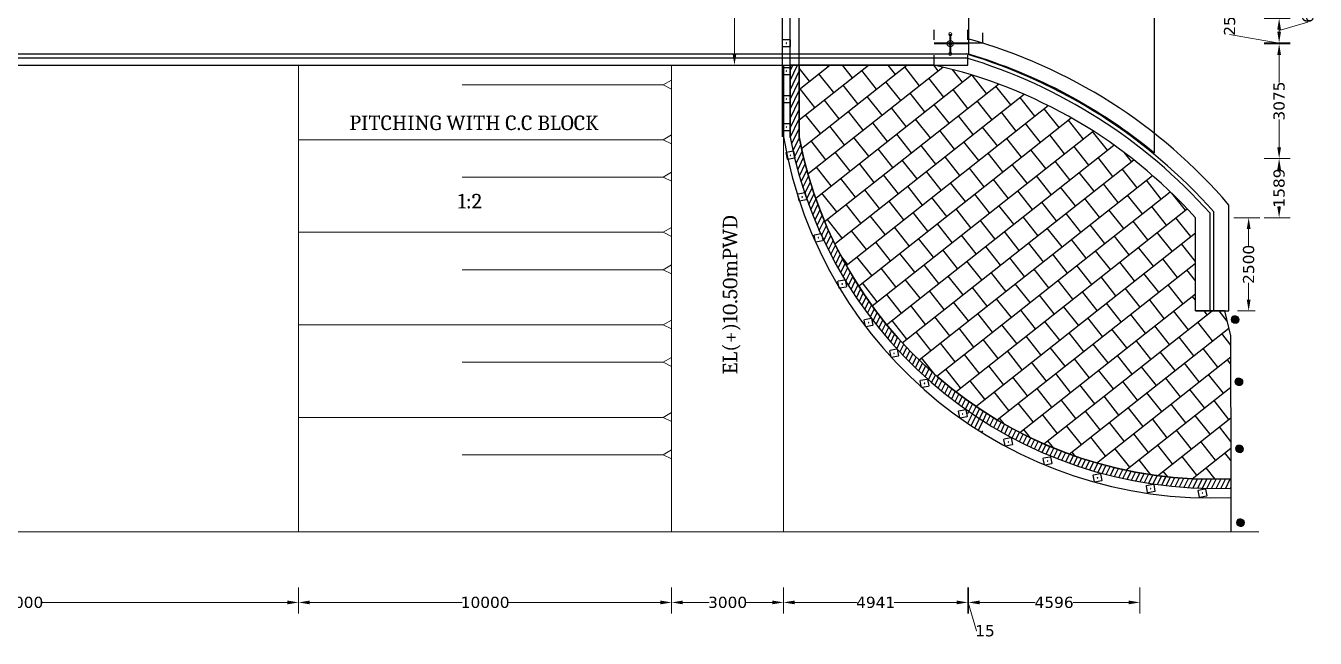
# Model space of a CAD drawing. Header units: millimetres. Extents: x 1475046 to 1606987, y -2702623 to -2509203.
# Drawn here: x 1518529 to 1553096, y -2607584 to -2591167 of the extents above; entities that cross this region are included whole.
import ezdxf

# ---------------------------------------------------------------- set-up
doc = ezdxf.new("R2010")
doc.units = ezdxf.units.MM
doc.header["$LTSCALE"] = 25
doc.header["$MEASUREMENT"] = 0
doc.header["$PDMODE"] = 3
for name, pattern in [('ACAD_ISO03W100', [30, 12, -18]), ('CENTER2', [1.125, 0.75, -0.125, 0.125, -0.125]), ('DASHED2', [0.375, 0.25, -0.125])]:
    doc.linetypes.add(name, pattern=pattern)
doc.layers.get('0').update_dxf_attribs({"lineweight": 13})
doc.layers.get('Defpoints').update_dxf_attribs({"color": 230, "lineweight": 9})
for name, color, linetype, lineweight in [('DIMEN', 8, 'Continuous', 9), ('grid', 114, 'CENTER2', 20), ('HAJ', 191, 'Continuous', 15), ('Line-1', 7, 'Continuous', 13)]:
    doc.layers.add(name, color=color, linetype=linetype, lineweight=lineweight)
for name, color, linetype in [('Hatch 1', 14, 'Continuous'), ('Precast Post', 8, 'DASHED2'), ('Slope', 14, 'Continuous'), ('SLOPEEARTH', 3, 'Continuous')]:
    doc.layers.add(name, color=color, linetype=linetype)
doc.styles.get("Standard").update_dxf_attribs({"font": 'swissl.ttf'})
doc.styles.add('swis lt cn bt', font='verdana.ttf')
doc.dimstyles.new('meter', dxfattribs={"dimtxt": 150, "dimasz": 5, "dimexe": 3, "dimexo": 4, "dimgap": 1, "dimtad": 1, "dimdec": 0, "dimzin": 0, "dimdsep": 46, "dimtxsty": 'swis lt cn bt', "dimblk": 'OBLIQUE', "dimcen": 3, "dimdle": 3, "dimclrd": 8, "dimclre": 8, "dimclrt": 7, "dimadec": 0, "dimazin": 0, "dimtfac": 1, "dimtdec": 0, "dimtofl": 0, "dimtmove": 1, "dimatfit": 2, "dimldrblk": 'OBLIQUE', "dimfxl": 1, "dimtolj": 1, "dimtzin": 0, "dimlwd": 9, "dimlwe": 9, "dimarcsym": 0})
pattern_1 = [(63.8670466, (883646.83, -291833.73), (-100.99962, 49.551254), [])]

# ---------------------------------------------------------------- blocks, each defined once
blk = doc.blocks.new('*D227')
at = {"layer": 'Defpoints', "color": 0, "ltscale": 100, "transparency": 16777216}
for p in [(1543007, -2581923), (1537527, -2592223), (1542197, -2592223)]:
    blk.add_point(p, dxfattribs=at)
at = {"layer": 'DIMEN', "color": 5, "linetype": 'DASHED2', "lineweight": 9, "ltscale": 100, "transparency": 16777216}
for p, q in [((1537552, -2581923), (1537524, -2581923)), ((1537552, -2592223), (1537524, -2592223))]:
    blk.add_line(p, q, dxfattribs=at)
at = {"layer": 'DIMEN', "color": 8, "lineweight": 9, "ltscale": 100, "transparency": 16777216}
for p, q in [((1537527, -2582223), (1537527, -2586458)), ((1537527, -2591923), (1537527, -2587688))]:
    blk.add_line(p, q, dxfattribs=at)
at = {"layer": 'DIMEN', "color": 8, "ltscale": 100, "transparency": 16777216}
for points in [[(1537477, -2582223), (1537577, -2582223), (1537527, -2581923)], [(1537477, -2591923), (1537577, -2591923), (1537527, -2592223)]]:
    blk.add_solid(points, dxfattribs=at)
at = {"layer": 'DIMEN', "color": 7, "ltscale": 100, "transparency": 16777216, "insert": (1537527, -2587073), "char_height": 300, "attachment_point": 5, "rotation": 90, "style": 'swis lt cn bt'}
blk.add_mtext('\\A1;10300', dxfattribs=at)
blk = doc.blocks.new('_Oblique')
at = {"color": 0, "linetype": 'ByBlock', "lineweight": -2}
blk.add_line((-0.5, -0.5), (0.5, 0.5), dxfattribs=at)
blk = doc.blocks.new('PCP-1')
at = {"linetype": 'Continuous', "ltscale": 5}
blk.add_lwpolyline([(-90, -100), (90, -100), (100, -90), (100, 90), (90, 100), (-90, 100), (-100, 90), (-100, -90)], close=True, dxfattribs=at)
at = {"layer": 'Precast Post', "ltscale": 10}
blk.add_circle((0, 0), 5.06, dxfattribs=at)
blk = doc.blocks.new('*U4')
at = {"layer": 'Precast Post', "ltscale": 10}
blk.add_blockref('PCP-1', (19, 1, 0), dxfattribs=at)
blk = doc.blocks.new('*D232')
at = {"layer": 'Defpoints', "color": 0, "ltscale": 100, "transparency": 16777216}
for p in [(1525843, -2605938), (1510843, -2606036), (1525843, -2606625)]:
    blk.add_point(p, dxfattribs=at)
at = {"layer": 'DIMEN', "color": 5, "lineweight": 9, "ltscale": 100, "transparency": 16777216}
for p, q in [((1510843, -2606225), (1510843, -2606925)), ((1525843, -2606225), (1525843, -2606925))]:
    blk.add_line(p, q, dxfattribs=at)
at = {"layer": 'DIMEN', "color": 8, "lineweight": 9, "ltscale": 100, "transparency": 16777216}
for p, q in [((1511143, -2606625), (1517728, -2606625)), ((1525543, -2606625), (1518958, -2606625))]:
    blk.add_line(p, q, dxfattribs=at)
at = {"layer": 'DIMEN', "color": 8, "ltscale": 100, "transparency": 16777216}
for points in [[(1511143, -2606575), (1511143, -2606675), (1510843, -2606625)], [(1525543, -2606575), (1525543, -2606675), (1525843, -2606625)]]:
    blk.add_solid(points, dxfattribs=at)
at = {"layer": 'DIMEN', "color": 7, "ltscale": 100, "transparency": 16777216, "insert": (1518343, -2606625), "char_height": 300, "attachment_point": 5, "style": 'swis lt cn bt'}
blk.add_mtext('\\A1;15000', dxfattribs=at)
blk = doc.blocks.new('*D233')
at = {"layer": 'Defpoints', "color": 0, "ltscale": 100, "transparency": 16777216}
for p in [(1525843, -2605938), (1535843, -2605764), (1535843, -2606625)]:
    blk.add_point(p, dxfattribs=at)
at = {"layer": 'DIMEN', "color": 5, "lineweight": 9, "ltscale": 100, "transparency": 16777216}
for p, q in [((1525843, -2606225), (1525843, -2606925)), ((1535843, -2606225), (1535843, -2606925))]:
    blk.add_line(p, q, dxfattribs=at)
at = {"layer": 'DIMEN', "color": 8, "lineweight": 9, "ltscale": 100, "transparency": 16777216}
for p, q in [((1526143, -2606625), (1530228, -2606625)), ((1535543, -2606625), (1531458, -2606625))]:
    blk.add_line(p, q, dxfattribs=at)
at = {"layer": 'DIMEN', "color": 8, "ltscale": 100, "transparency": 16777216}
for points in [[(1526143, -2606575), (1526143, -2606675), (1525843, -2606625)], [(1535543, -2606575), (1535543, -2606675), (1535843, -2606625)]]:
    blk.add_solid(points, dxfattribs=at)
at = {"layer": 'DIMEN', "color": 7, "ltscale": 100, "transparency": 16777216, "insert": (1530843, -2606625), "char_height": 300, "attachment_point": 5, "style": 'swis lt cn bt'}
blk.add_mtext('\\A1;10000', dxfattribs=at)
blk = doc.blocks.new('*D234')
at = {"layer": 'Defpoints', "color": 0, "ltscale": 100, "transparency": 16777216}
for p in [(1535843, -2605764), (1538843, -2605702), (1538843, -2606625)]:
    blk.add_point(p, dxfattribs=at)
at = {"layer": 'DIMEN', "color": 5, "lineweight": 9, "ltscale": 100, "transparency": 16777216}
for p, q in [((1535843, -2606225), (1535843, -2606925)), ((1538843, -2606225), (1538843, -2606925))]:
    blk.add_line(p, q, dxfattribs=at)
at = {"layer": 'DIMEN', "color": 8, "lineweight": 9, "ltscale": 100, "transparency": 16777216}
for p, q in [((1536143, -2606625), (1536848, -2606625)), ((1538543, -2606625), (1537838, -2606625))]:
    blk.add_line(p, q, dxfattribs=at)
at = {"layer": 'DIMEN', "color": 8, "ltscale": 100, "transparency": 16777216}
for points in [[(1536143, -2606575), (1536143, -2606675), (1535843, -2606625)], [(1538543, -2606575), (1538543, -2606675), (1538843, -2606625)]]:
    blk.add_solid(points, dxfattribs=at)
at = {"layer": 'DIMEN', "color": 7, "ltscale": 100, "transparency": 16777216, "insert": (1537343, -2606625), "char_height": 300, "attachment_point": 5, "style": 'swis lt cn bt'}
blk.add_mtext('\\A1;3000', dxfattribs=at)
blk = doc.blocks.new('*D235')
at = {"layer": 'Defpoints', "color": 0, "ltscale": 100, "transparency": 16777216}
for p in [(1538843, -2605702), (1543784, -2605876), (1543784, -2606625)]:
    blk.add_point(p, dxfattribs=at)
at = {"layer": 'DIMEN', "color": 5, "lineweight": 9, "ltscale": 100, "transparency": 16777216}
for p, q in [((1538843, -2606225), (1538843, -2606925)), ((1543784, -2606225), (1543784, -2606925))]:
    blk.add_line(p, q, dxfattribs=at)
at = {"layer": 'DIMEN', "color": 8, "lineweight": 9, "ltscale": 100, "transparency": 16777216}
for p, q in [((1539143, -2606625), (1540818, -2606625)), ((1543484, -2606625), (1541809, -2606625))]:
    blk.add_line(p, q, dxfattribs=at)
at = {"layer": 'DIMEN', "color": 8, "ltscale": 100, "transparency": 16777216}
for points in [[(1539143, -2606575), (1539143, -2606675), (1538843, -2606625)], [(1543484, -2606575), (1543484, -2606675), (1543784, -2606625)]]:
    blk.add_solid(points, dxfattribs=at)
at = {"layer": 'DIMEN', "color": 7, "ltscale": 100, "transparency": 16777216, "insert": (1541313, -2606625), "char_height": 300, "attachment_point": 5, "style": 'swis lt cn bt'}
blk.add_mtext('\\A1;4941', dxfattribs=at)
blk = doc.blocks.new('*D236')
at = {"layer": 'Defpoints', "color": 0, "ltscale": 100, "transparency": 16777216}
for p in [(1543784, -2605876), (1543799, -2605771), (1543799, -2606625)]:
    blk.add_point(p, dxfattribs=at)
at = {"layer": 'DIMEN', "color": 5, "lineweight": 9, "ltscale": 100, "transparency": 16777216}
for p, q in [((1543784, -2606225), (1543784, -2606925)), ((1543799, -2606225), (1543799, -2606925))]:
    blk.add_line(p, q, dxfattribs=at)
at = {"layer": 'DIMEN', "color": 8, "lineweight": 9, "ltscale": 100, "transparency": 16777216}
for p, q in [((1543484, -2606625), (1543184, -2606625)), ((1543784, -2606625), (1543799, -2606625)), ((1543791, -2606625), (1544020, -2607387)), ((1544099, -2606625), (1544399, -2606625)), ((1544020, -2607387), (1544022, -2607387))]:
    blk.add_line(p, q, dxfattribs=at)
at = {"layer": 'DIMEN', "color": 8, "ltscale": 100, "transparency": 16777216}
for points in [[(1543484, -2606575), (1543484, -2606675), (1543784, -2606625)], [(1544099, -2606575), (1544099, -2606675), (1543799, -2606625)]]:
    blk.add_solid(points, dxfattribs=at)
at = {"layer": 'DIMEN', "color": 7, "ltscale": 100, "transparency": 16777216, "insert": (1544243, -2607387), "char_height": 300, "attachment_point": 5, "style": 'swis lt cn bt'}
blk.add_mtext('\\A1;15', dxfattribs=at)
blk = doc.blocks.new('*D237')
at = {"layer": 'Defpoints', "color": 0, "ltscale": 100, "transparency": 16777216}
for p in [(1548394, -2605452), (1543799, -2605771), (1548394, -2606625)]:
    blk.add_point(p, dxfattribs=at)
at = {"layer": 'DIMEN', "color": 5, "lineweight": 9, "ltscale": 100, "transparency": 16777216}
for p, q in [((1543799, -2606225), (1543799, -2606925)), ((1548394, -2606225), (1548394, -2606925))]:
    blk.add_line(p, q, dxfattribs=at)
at = {"layer": 'DIMEN', "color": 8, "lineweight": 9, "ltscale": 100, "transparency": 16777216}
for p, q in [((1544099, -2606625), (1545590, -2606625)), ((1548094, -2606625), (1546603, -2606625))]:
    blk.add_line(p, q, dxfattribs=at)
at = {"layer": 'DIMEN', "color": 8, "ltscale": 100, "transparency": 16777216}
for points in [[(1544099, -2606575), (1544099, -2606675), (1543799, -2606625)], [(1548094, -2606575), (1548094, -2606675), (1548394, -2606625)]]:
    blk.add_solid(points, dxfattribs=at)
at = {"layer": 'DIMEN', "color": 7, "ltscale": 100, "transparency": 16777216, "insert": (1546096, -2606625), "char_height": 300, "attachment_point": 5, "style": 'swis lt cn bt'}
blk.add_mtext('\\A1;4596', dxfattribs=at)
blk = doc.blocks.new('*D250')
at = {"layer": 'Defpoints', "color": 0, "ltscale": 100, "transparency": 16777216}
for p in [(1549884, -2596312), (1551312, -2596312), (1551493, -2598812)]:
    blk.add_point(p, dxfattribs=at)
at = {"layer": 'DIMEN', "color": 5, "lineweight": 9, "ltscale": 100, "transparency": 16777216}
for p, q in [((1550912, -2596312), (1551612, -2596312)), ((1551489, -2598812), (1551012, -2598812))]:
    blk.add_line(p, q, dxfattribs=at)
at = {"layer": 'DIMEN', "color": 8, "lineweight": 9, "ltscale": 100, "transparency": 16777216}
for p, q in [((1551312, -2596612), (1551312, -2597066)), ((1551312, -2598512), (1551312, -2598058))]:
    blk.add_line(p, q, dxfattribs=at)
at = {"layer": 'DIMEN', "color": 8, "ltscale": 100, "transparency": 16777216}
for points in [[(1551262, -2596612), (1551362, -2596612), (1551312, -2596312)], [(1551262, -2598512), (1551362, -2598512), (1551312, -2598812)]]:
    blk.add_solid(points, dxfattribs=at)
at = {"layer": 'DIMEN', "color": 7, "ltscale": 100, "transparency": 16777216, "insert": (1551312, -2597562), "char_height": 300, "attachment_point": 5, "rotation": 90, "style": 'swis lt cn bt'}
blk.add_mtext('\\A1;2500', dxfattribs=at)
blk = doc.blocks.new('*D252')
at = {"layer": 'Defpoints', "color": 0, "ltscale": 100, "transparency": 16777216}
for p in [(1551612, -2594723), (1552129, -2594723), (1551612, -2596312)]:
    blk.add_point(p, dxfattribs=at)
at = {"layer": 'DIMEN', "color": 5, "lineweight": 9, "ltscale": 100, "transparency": 16777216}
for p, q in [((1551729, -2594723), (1552429, -2594723)), ((1551729, -2596312), (1552429, -2596312))]:
    blk.add_line(p, q, dxfattribs=at)
at = {"layer": 'DIMEN', "color": 8, "lineweight": 9, "ltscale": 100, "transparency": 16777216}
for p, q in [((1552129, -2595023), (1552129, -2595033)), ((1552129, -2596012), (1552129, -2596001))]:
    blk.add_line(p, q, dxfattribs=at)
at = {"layer": 'DIMEN', "color": 8, "ltscale": 100, "transparency": 16777216}
for points in [[(1552079, -2595023), (1552179, -2595023), (1552129, -2594723)], [(1552079, -2596012), (1552179, -2596012), (1552129, -2596312)]]:
    blk.add_solid(points, dxfattribs=at)
at = {"layer": 'DIMEN', "color": 7, "ltscale": 100, "transparency": 16777216, "insert": (1552129, -2595517), "char_height": 300, "attachment_point": 5, "rotation": 90, "style": 'swis lt cn bt'}
blk.add_mtext('\\A1;1589', dxfattribs=at)
blk = doc.blocks.new('*D253')
at = {"layer": 'Defpoints', "color": 0, "ltscale": 100, "transparency": 16777216}
for p in [(1550478, -2591648), (1552129, -2591648), (1551612, -2594723)]:
    blk.add_point(p, dxfattribs=at)
at = {"layer": 'DIMEN', "color": 5, "lineweight": 9, "ltscale": 100, "transparency": 16777216}
for p, q in [((1551729, -2591648), (1552429, -2591648)), ((1551729, -2594723), (1552429, -2594723))]:
    blk.add_line(p, q, dxfattribs=at)
at = {"layer": 'DIMEN', "color": 8, "lineweight": 9, "ltscale": 100, "transparency": 16777216}
for p, q in [((1552129, -2591948), (1552129, -2592691)), ((1552129, -2594423), (1552129, -2593679))]:
    blk.add_line(p, q, dxfattribs=at)
at = {"layer": 'DIMEN', "color": 8, "ltscale": 100, "transparency": 16777216}
for points in [[(1552079, -2591948), (1552179, -2591948), (1552129, -2591648)], [(1552079, -2594423), (1552179, -2594423), (1552129, -2594723)]]:
    blk.add_solid(points, dxfattribs=at)
at = {"layer": 'DIMEN', "color": 7, "ltscale": 100, "transparency": 16777216, "insert": (1552129, -2593185), "char_height": 300, "attachment_point": 5, "rotation": 90, "style": 'swis lt cn bt'}
blk.add_mtext('\\A1;3075', dxfattribs=at)
blk = doc.blocks.new('*D254')
at = {"layer": 'Defpoints', "color": 0, "ltscale": 100, "transparency": 16777216}
for p in [(1550478, -2591623), (1550478, -2591648), (1552129, -2591623)]:
    blk.add_point(p, dxfattribs=at)
at = {"layer": 'DIMEN', "color": 8, "lineweight": 9, "ltscale": 100, "transparency": 16777216}
for p, q in [((1552129, -2591323), (1552129, -2591023)), ((1550802, -2591404), (1550802, -2591402)), ((1552129, -2591635), (1550802, -2591404)), ((1552129, -2591648), (1552129, -2591623)), ((1552129, -2591948), (1552129, -2592248))]:
    blk.add_line(p, q, dxfattribs=at)
at = {"layer": 'DIMEN', "color": 5, "lineweight": 9, "ltscale": 100, "transparency": 16777216}
for p, q in [((1551729, -2591623), (1552429, -2591623)), ((1551729, -2591648), (1552429, -2591648))]:
    blk.add_line(p, q, dxfattribs=at)
at = {"layer": 'DIMEN', "color": 8, "ltscale": 100, "transparency": 16777216}
for points in [[(1552079, -2591323), (1552179, -2591323), (1552129, -2591623)], [(1552079, -2591948), (1552179, -2591948), (1552129, -2591648)]]:
    blk.add_solid(points, dxfattribs=at)
at = {"layer": 'DIMEN', "color": 7, "ltscale": 100, "transparency": 16777216, "insert": (1550802, -2591170), "char_height": 300, "attachment_point": 5, "rotation": 90, "style": 'swis lt cn bt'}
blk.add_mtext('\\A1;25', dxfattribs=at)
blk = doc.blocks.new('*D255')
at = {"layer": 'Defpoints', "color": 0, "ltscale": 100, "transparency": 16777216}
for p in [(1550426, -2590973), (1552129, -2590973), (1550478, -2591623)]:
    blk.add_point(p, dxfattribs=at)
at = {"layer": 'DIMEN', "color": 5, "lineweight": 9, "ltscale": 100, "transparency": 16777216}
for p, q in [((1551729, -2590973), (1552429, -2590973)), ((1551729, -2591623), (1552429, -2591623))]:
    blk.add_line(p, q, dxfattribs=at)
at = {"layer": 'DIMEN', "color": 8, "lineweight": 9, "ltscale": 100, "transparency": 16777216}
for p, q in [((1552129, -2591298), (1552899, -2591067)), ((1552899, -2591067), (1552899, -2591065)), ((1552129, -2591323), (1552129, -2591273))]:
    blk.add_line(p, q, dxfattribs=at)
at = {"layer": 'DIMEN', "color": 8, "ltscale": 100, "transparency": 16777216}
for points in [[(1552079, -2591273), (1552179, -2591273), (1552129, -2590973)], [(1552079, -2591323), (1552179, -2591323), (1552129, -2591623)]]:
    blk.add_solid(points, dxfattribs=at)
at = {"layer": 'DIMEN', "color": 7, "ltscale": 100, "transparency": 16777216, "insert": (1552899, -2590698), "char_height": 300, "attachment_point": 5, "rotation": 90, "style": 'swis lt cn bt'}
blk.add_mtext('\\A1;650', dxfattribs=at)

msp = doc.modelspace()

# ---------------------------------------------------------------- hatches: boundary and pattern name
at = {"layer": 'Hatch 1', "ltscale": 10}
h = msp.add_hatch(dxfattribs=at)
h.set_pattern_fill('AR-B88', color=256, scale=80, angle=38.31885)
h.set_pattern_definition([(38.318853, (883646.83, -291833.7), (-396.82382, 502.12633), []), (128.318853, (883646.83, -291833.73), (-647.88699, 303.714423), [640, -640])])
h.paths.add_polyline_path([(1549884.1, -2596312, 0.1563776), (1542883.9, -2592222.8), (1539264, -2592222.8), (1539263.1, -2594144.7, 0.3728774), (1550838.7, -2603312), (1550836.9, -2599482.2), (1550669.1, -2598812), (1549884.1, -2598812)])
at = {"layer": 'Slope', "ltscale": 15}
h = msp.add_hatch(dxfattribs=at)
h.set_pattern_fill('ANSI31', color=0, scale=900, angle=18.86705)
h.set_pattern_definition(pattern_1)
h.paths.add_polyline_path([(1550838.7, -2603312), (1550838.7, -2603562, -0.1519271), (1544183.7, -2601752.5), (1544183.7, -2602085.7, -0.0102502), (1543783.9, -2601826.8), (1543783.9, -2601486.2, -0.1956421), (1539017.4, -2594147), (1539017.4, -2592222.8), (1539264, -2592222.8), (1539263.1, -2594144.7, 0.3728774)])
h = msp.add_hatch(dxfattribs=at)
h.set_pattern_fill('ANSI31', color=0, scale=900, angle=18.86705)
h.set_pattern_definition(pattern_1)
h.paths.add_polyline_path([(1544183.7, -2601492.4), (1544183.7, -2601752.5, 0.1519271), (1550838.7, -2603562), (1550838.7, -2603312, -0.1567157)])
h.paths.add_polyline_path([(1544183.7, -2601492.4, -0.0107336), (1543783.9, -2601219.3), (1543783.9, -2601486.2, 0.0103446), (1544183.7, -2601752.5)])
at = {"layer": 'SLOPEEARTH', "lineweight": -2, "ltscale": 100}
h = msp.add_hatch(dxfattribs=at)
h.set_pattern_fill('ANSI31', color=2)
h.set_pattern_definition([(45, (-3064.48114, -17732.42233), (-0.0883883476483, 0.0883883476483), [])])
h.paths.add_polyline_path([(1550849.6, -2599043.2, 1), (1551049.6, -2599043.2, 1)])
h = msp.add_hatch(dxfattribs=at)
h.set_pattern_fill('ANSI31', color=2)
h.set_pattern_definition([(45, (-2963.13535, -19400.60961), (-0.0883883476483, 0.0883883476483), [])])
h.paths.add_polyline_path([(1550950.9, -2600711.4, 1), (1551150.9, -2600711.4, 1)])
h = msp.add_hatch(dxfattribs=at)
h.set_pattern_fill('ANSI31', color=2)
h.set_pattern_definition([(45, (-2947.2292, -21197.49839), (-0.0883883476483, 0.0883883476483), [])])
h.paths.add_polyline_path([(1550966.8, -2602508.3, 1), (1551166.8, -2602508.3, 1)])
h = msp.add_hatch(dxfattribs=at)
h.set_pattern_fill('ANSI31', color=2)
h.set_pattern_definition([(45, (-2920.01628, -23175.35612), (-0.0883883476483, 0.0883883476483), [])])
h.paths.add_polyline_path([(1550994, -2604486.2, 1), (1551194, -2604486.2, 1)])

# ---------------------------------------------------------------- linework, layer by layer
at = {"ltscale": 100}
for p, q in [((1543300.7, -2591910), (1543300.7, -2591395.2)), ((1543326.5, -2591910), (1543326.5, -2591395.2))]:
    msp.add_line(p, q, dxfattribs=at)
for centre, radius in [((1543312.7, -2591394), 42.9), ((1543312.7, -2591647.8), 85.8), ((1543312.7, -2591647.8), 42.9), ((1543312.7, -2591919.6), 42.9)]:
    msp.add_circle(centre, radius, dxfattribs=at)
at = {"layer": 'Defpoints', "lineweight": -2, "ltscale": 100}
msp.add_lwpolyline([(1550838.7, -2603312), (1550836.9, -2599482.2), (1550669.1, -2598812), (1549884.1, -2598812), (1549884.1, -2596312, 0.1563776), (1542883.9, -2592222.8), (1539264, -2592221.1), (1539263.1, -2594147, 0.3727506), (1550836.9, -2603312.1, 0.572746)], format="xyb", dxfattribs=at)
at = {"layer": 'grid', "linetype": 'ByBlock', "lineweight": 0, "ltscale": 100}
for p, q in [((1525843.1, -2604732.6), (1525843.1, -2592222.8)), ((1535843.1, -2592222.8), (1535843.1, -2604732.6)), ((1538843.1, -2604732.6), (1538843.1, -2592222.8))]:
    msp.add_line(p, q, dxfattribs=at)
for points in [[(1535843.1, -2592622), (1535617.1, -2592753.2), (1535843.1, -2592862.4), (1535617.1, -2592753.2), (1530230.1, -2592753.2)], [(1535843.1, -2594090), (1535617.1, -2594221.2), (1535843.1, -2594330.4), (1535617.1, -2594221.2), (1525843.1, -2594221.2)], [(1535843.1, -2595091.8), (1535617.1, -2595223), (1535843.1, -2595332.2), (1535617.1, -2595223), (1530230.1, -2595223)], [(1535843.1, -2596572.2), (1535617.1, -2596703.4), (1535843.1, -2596812.6), (1535617.1, -2596703.4), (1525843.1, -2596703.4)], [(1535843.1, -2597574), (1535617.1, -2597705.2), (1535843.1, -2597814.4), (1535617.1, -2597705.2), (1530230.1, -2597705.2)], [(1535843.1, -2599054.4), (1535617.1, -2599185.6), (1535843.1, -2599294.7), (1535617.1, -2599185.6), (1525843.1, -2599185.6)], [(1535843.1, -2600056.1), (1535617.1, -2600187.4), (1535843.1, -2600296.5), (1535617.1, -2600187.4), (1530230.1, -2600187.4)], [(1535843.1, -2601536.5), (1535617.1, -2601667.7), (1535843.1, -2601776.9), (1535617.1, -2601667.7), (1525843.1, -2601667.7)], [(1535843.1, -2602538.3), (1535617.1, -2602669.5), (1535843.1, -2602778.7), (1535617.1, -2602669.5), (1530230.1, -2602669.5)], [(1486796.7, -2604720.4), (1515246.7, -2604720.4), (1515674, -2602758.9), (1515514.5, -2606327.3), (1516187.4, -2604732.6), (1551587, -2604732.6)]]:
    msp.add_lwpolyline(points, dxfattribs=at)
at = {"layer": 'Line-1', "lineweight": -2, "ltscale": 100}
for points in [[(1492879.9, -2591922.7, -0.0001078), (1492883.2, -2591922.8), (1543783.9, -2591922.8)], [(1492879.9, -2592022.7, -0.0000731), (1492882.1, -2592022.8), (1543783.9, -2592022.8)], [(1550277.9, -2598812), (1550277.9, -2596192.5, 0.1383682), (1543726.3, -2592022.8, 0.1383682)], [(1550377.9, -2598812), (1550377.9, -2596154.7, 0.1393762), (1543740.3, -2591922.8, 0.1393762)]]:
    msp.add_lwpolyline(points, format="xyb", dxfattribs=at)
msp.add_lwpolyline([(1492879.9, -2592222.8), (1543783.9, -2592222.8)], dxfattribs=at)
at = {"layer": 'SLOPEEARTH', "linetype": 'ACAD_ISO03W100', "lineweight": -2, "ltscale": 0.9}
for p, q in [((1542883.9, -2592222.8), (1542883.9, -2581922.8)), ((1542884.1, -2592222.8), (1542884.1, -2581922.8)), ((1543783.9, -2592222.8), (1543783.9, -2581922.8)), ((1544183.9, -2591622.8), (1544183.9, -2582521.7))]:
    msp.add_line(p, q, dxfattribs=at)
at = {"layer": 'SLOPEEARTH', "lineweight": -2, "ltscale": 100}
for p, q in [((1549884.1, -2598812), (1550784.1, -2598812)), ((1550836.9, -2603312.1), (1550836.9, -2604732.6))]:
    msp.add_line(p, q, dxfattribs=at)
at = {"layer": 'SLOPEEARTH', "lineweight": -2, "ltscale": 100, "elevation": 191.1}
for points in [[(1538815.9, -2594147), (1538818.6, -2582115), (1538820.2, -2579489.9, -0.2496881), (1541261.9, -2575988, -0.2496881)], [(1539017.4, -2594147), (1539020.1, -2582115), (1539021.6, -2579489.9, -0.2497255), (1541379.8, -2576153.8, -0.2497255)], [(1539263.1, -2594147), (1539268.6, -2582130.9), (1539269.4, -2579844.9, -0.2821183), (1541530.8, -2576361.9, 5.1887404)]]:
    msp.add_lwpolyline(points, format="xyb", dxfattribs=at)
at = {"layer": 'SLOPEEARTH', "lineweight": -2, "ltscale": 100}
for points in [[(1548789.9, -2581922.8), (1543798.7, -2581922.8), (1543798.7, -2591921.4, -0.1011545), (1548789.9, -2594577), (1548789.9, -2581922.8)], [(1550784.1, -2598812), (1550784.1, -2595973.6, 0.1495768), (1543783.9, -2591519.7, 0.1495768)], [(1538843.1, -2592222.8), (1538843.1, -2594147, 0.3791449), (1550838.7, -2603812, 0.7170923)], [(1539017.4, -2592222.8), (1539017.4, -2594147, 0.369932), (1550838.7, -2603562, 0.7170923)], [(1550838.7, -2603562), (1550838.7, -2603312, -0.3727962), (1539263.1, -2594147), (1539264, -2592222.8), (1539017.9, -2592222.8), (1539017.9, -2594149.2, 0.3698325), (1550836.9, -2603562.1, 8.8239344)], [(1539263.6, -2592222.9), (1539263.6, -2594147.1, 0.3728163), (1550838.7, -2603312, 0.7170923)], [(1549884.1, -2598812), (1549884.1, -2596312, 0.1563776), (1542883.9, -2592222.8, 0.1610883)]]:
    msp.add_lwpolyline(points, format="xyb", dxfattribs=at)
for points in [[(1542883.9, -2591622.8), (1544183.9, -2591622.8)], [(1543783.9, -2591647.8), (1542883.9, -2591647.8)]]:
    msp.add_lwpolyline(points, dxfattribs=at)
for centre in [(1550949.6, -2599043.2, -1414.2), (1551050.9, -2600711.4, -1414.2), (1551066.8, -2602508.3, -1414.2), (1551094, -2604486.2, -1414.2)]:
    msp.add_circle(centre, 100, dxfattribs=at)

# ---------------------------------------------------------------- block references
at = {"color": 0, "linetype": 'ByBlock', "lineweight": -2, "transparency": 16777216, "extrusion": (-0.007463, 0.010613, 0.999916), "xscale": -1, "rotation": 269.9837803196672}
for p in [(1538875.6, -2591388.1, -38643.7), (1538875.5, -2592138.1, -38643.7), (1538875.4, -2592888.1, -38643.7), (1538875.3, -2593638.1, -38643.7)]:
    msp.add_blockref('*U4', p, dxfattribs=at)
at = {"color": 0, "linetype": 'ByBlock', "lineweight": -2, "transparency": 16777216, "extrusion": (-0.002035, 0.010375, 0.999944), "xscale": -1, "rotation": 281.0980817401259}
for p in [(1539027.6, -2594483.4, -30051.6), (1539342.3, -2595602.7, -30063.9), (1539776.8, -2596695.9, -30076.1), (1540414.5, -2597935.4, -30090.3), (1541121.6, -2598970.8, -30102.5), (1541804.8, -2599791.6, -30112.4), (1542621.7, -2600598.4, -30122.4), (1543647.5, -2601417.1, -30133), (1544866.1, -2602168.5, -30143.3), (1545921.2, -2602679.4, -30150.7), (1547259.5, -2603131.5, -30158.1), (1548684.5, -2603420, -30164), (1550070.9, -2603540.2, -30168.1)]:
    msp.add_blockref('*U4', p, dxfattribs=at)

# ---------------------------------------------------------------- texts
at = {"layer": 'HAJ', "ltscale": 15, "char_height": 390, "width": 16053.837, "attachment_point": 7}
for s, insert in [('\\pxt0.11905;{\\fCambria|b0|i0|c0|p18;PITCHING WITH C.C BLOCK}', (1527202.9, -2593967.5)), ('\\pxt0.11905;{\\fCambria|b0|i0|c0|p18;1:2}', (1530115, -2596066.4))]:
    msp.add_mtext(s, dxfattribs=dict(at, insert=insert))
at = {"layer": 'HAJ', "ltscale": 15, "insert": (1537689.9, -2600513.1), "char_height": 390, "width": 16053.837, "attachment_point": 7, "rotation": 90}
msp.add_mtext('\\pxt0.11905;{\\fCambria|b0|i0|c0|p18;EL(+)10.50mPWD }', dxfattribs=at)

# ---------------------------------------------------------------- dimensions: what is measured, and where the dimension line sits
at = {"layer": 'DIMEN', "ltscale": 100}
for base, p1, p2, override, picture, middle in [((1537527, -2592222.8), (1543007.1, -2581922.8), (1542197.2, -2592222.8), {"dimtxt": 300, "dimasz": 300, "dimtad": 0, "dimpost": '', "dimsah": 1, "dimclre": 5, "dimfxl": 25, "dimfxlon": 1}, '*D227', (1537527, -2587072.8)), ((1552129.5, -2590972.8), (1550477.9, -2591622.8), (1550425.6, -2590972.8), {"dimtxt": 300, "dimasz": 300, "dimexe": 300, "dimtad": 0, "dimpost": '', "dimsah": 1, "dimdle": 20, "dimclre": 5, "dimfxl": 400, "dimfxlon": 1}, '*D255', (1552899.4, -2591063.8)), ((1552129.5, -2591647.8), (1551612, -2594722.8), (1550477.7, -2591647.8), {"dimtxt": 300, "dimasz": 300, "dimexe": 300, "dimtad": 0, "dimpost": '', "dimsah": 1, "dimdle": 20, "dimclre": 5, "dimfxl": 400, "dimfxlon": 1}, '*D253', (1552129.5, -2593185.3)), ((1552129.5, -2594722.8), (1551612, -2596312), (1551612, -2594722.8), {"dimtxt": 300, "dimasz": 300, "dimexe": 300, "dimtad": 0, "dimpost": '', "dimsah": 1, "dimdle": 20, "dimclre": 5, "dimfxl": 400, "dimfxlon": 1}, '*D252', (1552129.5, -2595517.4)), ((1551312, -2596312), (1551493.2, -2598812), (1549884.1, -2596312), {"dimtxt": 300, "dimasz": 300, "dimexe": 300, "dimtad": 0, "dimpost": '', "dimsah": 1, "dimdle": 20, "dimclre": 5, "dimfxl": 400, "dimfxlon": 1}, '*D250', (1551312, -2597562))]:
    dim = msp.add_linear_dim(base=base, p1=p1, p2=p2, angle=90, dimstyle='meter', override=override, dxfattribs=at)
    dim.commit()
    dim.dimension.update_dxf_attribs({"geometry": picture, "text_midpoint": middle})
dim = msp.add_linear_dim(base=(1552129.5, -2591622.8), p1=(1550477.7, -2591647.8), p2=(1550477.9, -2591622.8), angle=90, dimstyle='meter', override={"dimtxt": 300, "dimasz": 300, "dimexe": 300, "dimtad": 0, "dimpost": '', "dimsah": 1, "dimdle": 20, "dimclre": 5, "dimfxl": 400, "dimfxlon": 1}, dxfattribs=at)
dim.commit()
dim.dimension.update_dxf_attribs({"geometry": '*D254', "text_midpoint": (1550801.9, -2591401.2), "dimtype": 160})
for base, p1, p2, picture, middle in [((1548394.3, -2606624.8), (1543798.7, -2605771.5), (1548394.3, -2605451.7), '*D237', (1546096.5, -2606624.8)), ((1525843.1, -2606624.8), (1510843.1, -2606035.9), (1525843.1, -2605937.9), '*D232', (1518343.1, -2606624.8)), ((1535843.1, -2606624.8), (1525843.1, -2605937.9), (1535843.1, -2605764.1), '*D233', (1530843.1, -2606624.8)), ((1538843.1, -2606624.8), (1535843.1, -2605764.1), (1538843.1, -2605701.9), '*D234', (1537343.1, -2606624.8)), ((1543783.9, -2606624.8), (1538843.1, -2605701.9), (1543783.9, -2605876.1), '*D235', (1541313.5, -2606624.8)), ((1543798.7, -2606624.8), (1543783.9, -2605876.1), (1543798.7, -2605771.5), '*D236', (1544023, -2607387.2))]:
    dim = msp.add_linear_dim(base=base, p1=p1, p2=p2, dimstyle='meter', override={"dimtxt": 300, "dimasz": 300, "dimexe": 300, "dimtad": 0, "dimpost": '', "dimsah": 1, "dimdle": 20, "dimclre": 5, "dimfxl": 400, "dimfxlon": 1}, dxfattribs=at)
    dim.commit()
    dim.dimension.update_dxf_attribs({"geometry": picture, "text_midpoint": middle})

doc.saveas('drawing.dxf')
